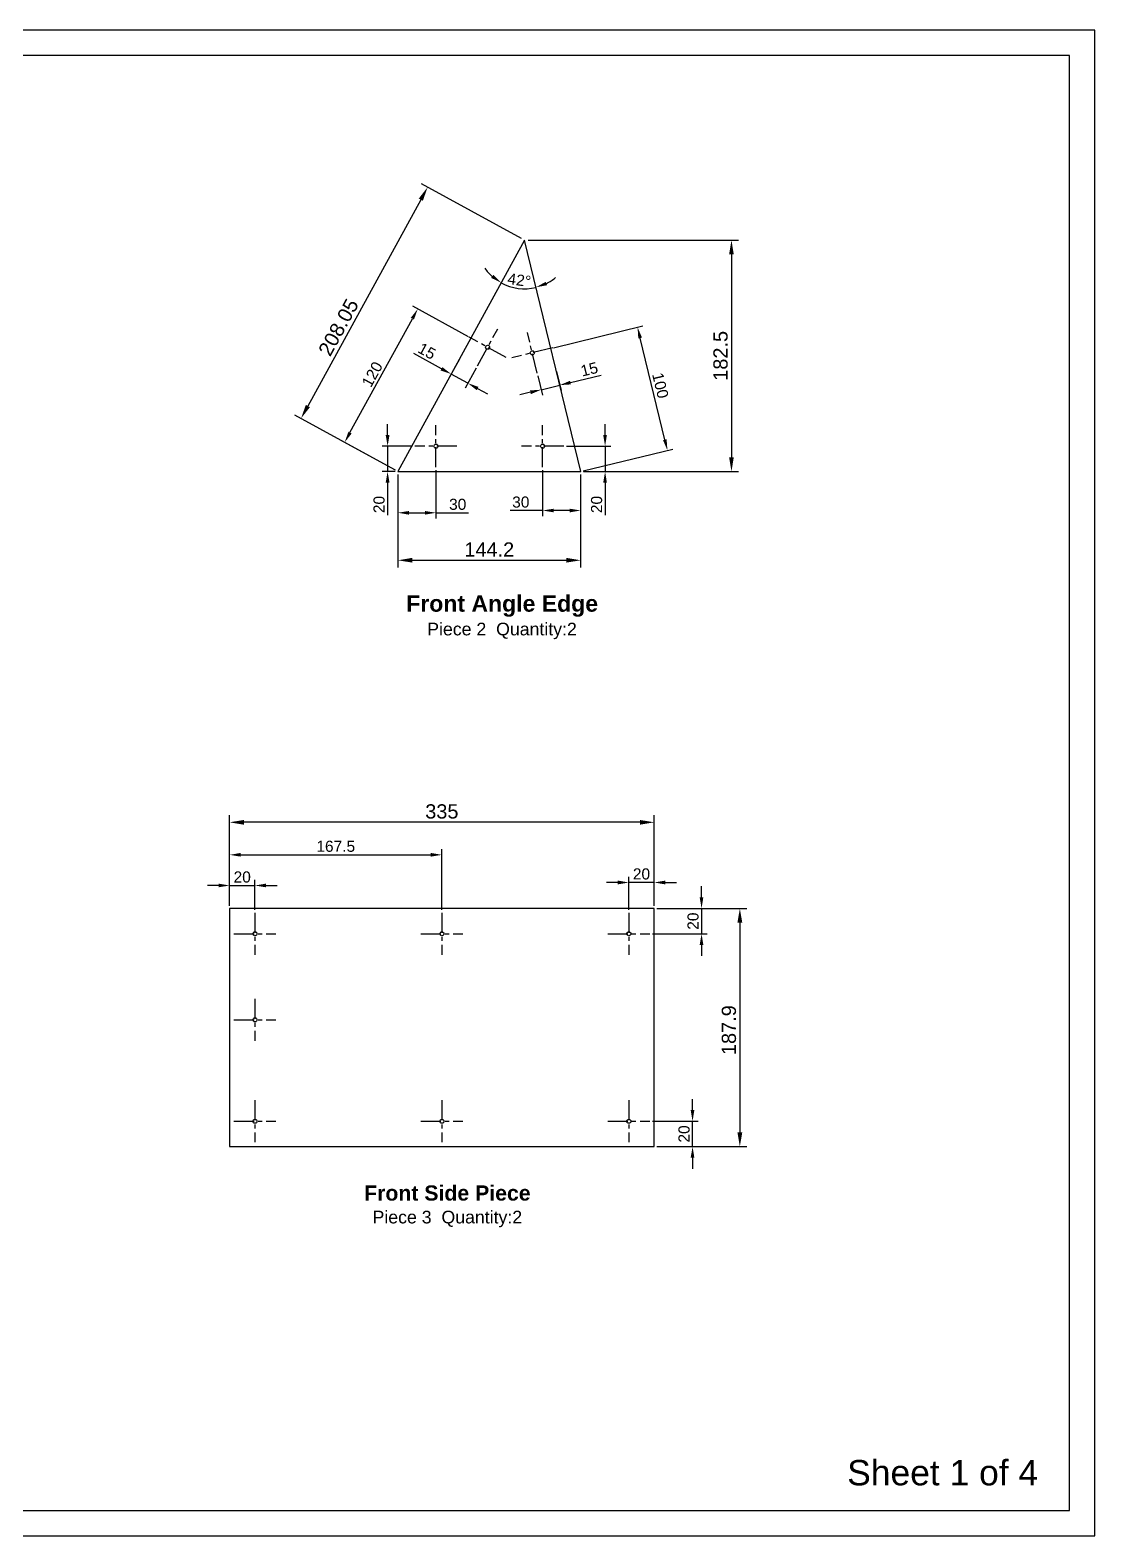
# Model space of a CAD drawing. Header units: millimetres. Extents: x 223 to 6376, y 897 to 5853.
# Drawn here: x 3577 to 4417, y 2268 to 3456 of the extents above; entities that cross this region are included whole.
import ezdxf

# ---------------------------------------------------------------- set-up
doc = ezdxf.new("R2010")
doc.units = ezdxf.units.MM
doc.header["$LTSCALE"] = 0.5
doc.linetypes.add('CENTER', pattern=[50.8, 31.75, -6.35, 6.35, -6.35])
for name, color, linetype in [('Centre', 6, 'CENTER'), ('Dim', 5, 'Continuous'), ('Title', 7, 'Continuous')]:
    doc.layers.add(name, color=color, linetype=linetype)
doc.styles.get("Standard").update_dxf_attribs({"font": 'arial.ttf'})
doc.dimstyles.new('ISO-25', dxfattribs={"dimtxt": 2.5, "dimasz": 2.5, "dimexe": 1.25, "dimexo": 0.625, "dimtad": 1, "dimtxsty": 'Standard', "dimcen": 2.5, "dimadec": 0, "dimazin": 0, "dimtfac": 1, "dimtmove": 0, "dimatfit": 3, "dimfxl": 1, "dimarcsym": 0})

# ---------------------------------------------------------------- blocks, each defined once
blk = doc.blocks.new('*D161')
at = {"layer": 'Defpoints', "color": 0, "transparency": 16777216}
for p in [(3967.4, 3290.6), (4011.7, 3108.1), (4130.7, 3108.1)]:
    blk.add_point(p, dxfattribs=at)
at = {"layer": 'Dim', "color": 0, "lineweight": -2, "transparency": 16777216}
for p, q in [((3970.2, 3290.6), (4136.3, 3290.6)), ((4130.7, 3279.4), (4130.7, 3119.4)), ((4014.5, 3108.1), (4136.3, 3108.1))]:
    blk.add_line(p, q, dxfattribs=at)
at = {"layer": 'Dim', "color": 0, "transparency": 16777216}
for points in [[(4128.8, 3279.4), (4132.5, 3279.4), (4130.7, 3290.6)], [(4128.8, 3119.4), (4132.5, 3119.4), (4130.7, 3108.1)]]:
    blk.add_solid(points, dxfattribs=at)
at = {"layer": 'Dim', "color": 0, "transparency": 16777216, "insert": (4122.1, 3199.4), "char_height": 11.25, "attachment_point": 5, "rotation": 90}
blk.add_mtext('182.5', dxfattribs=at)
blk = doc.blocks.new('*D162')
at = {"layer": 'Defpoints', "color": 0, "transparency": 16777216}
for p in [(3867.5, 3108.1), (4011.7, 3108.1), (4011.7, 3038.1)]:
    blk.add_point(p, dxfattribs=at)
at = {"layer": 'Dim', "color": 0, "lineweight": -2, "transparency": 16777216}
for p, q in [((3867.5, 3105.3), (3867.5, 3032.5)), ((4011.7, 3105.3), (4011.7, 3032.5)), ((3878.8, 3038.1), (4000.5, 3038.1))]:
    blk.add_line(p, q, dxfattribs=at)
at = {"layer": 'Dim', "color": 0, "transparency": 16777216}
for points in [[(3878.8, 3040), (3878.8, 3036.3), (3867.5, 3038.1)], [(4000.5, 3040), (4000.5, 3036.3), (4011.7, 3038.1)]]:
    blk.add_solid(points, dxfattribs=at)
at = {"layer": 'Dim', "color": 0, "transparency": 16777216, "insert": (3939.6, 3046.6), "char_height": 11.25, "attachment_point": 5}
blk.add_mtext('144.2', dxfattribs=at)
blk = doc.blocks.new('*D163')
at = {"layer": 'Defpoints', "color": 0, "transparency": 16777216}
for p in [(3967.4, 3290.6), (3791.1, 3150), (3867.5, 3108.1)]:
    blk.add_point(p, dxfattribs=at)
at = {"layer": 'Dim', "color": 0, "lineweight": -2, "transparency": 16777216}
for p, q in [((3965, 3292), (3886.1, 3335.2)), ((3885.6, 3322.6), (3796.5, 3159.8)), ((3865.1, 3109.5), (3786.2, 3152.7))]:
    blk.add_line(p, q, dxfattribs=at)
at = {"layer": 'Dim', "color": 0, "transparency": 16777216}
for points in [[(3884, 3323.5), (3887.2, 3321.7), (3891, 3332.5)], [(3794.9, 3160.7), (3798.1, 3158.9), (3791.1, 3150)]]:
    blk.add_solid(points, dxfattribs=at)
at = {"layer": 'Dim', "color": 0, "transparency": 16777216, "insert": (3820.7, 3221.9), "char_height": 11.25, "attachment_point": 5, "rotation": 61.3038}
blk.add_mtext('208.05', dxfattribs=at)
blk = doc.blocks.new('*D164')
at = {"layer": 'Defpoints', "color": 0, "transparency": 16777216}
for p in [(3883.2, 3236.4), (3925.1, 3213.4), (3867.5, 3108.1)]:
    blk.add_point(p, dxfattribs=at)
at = {"layer": 'Dim', "color": 0, "lineweight": -2, "transparency": 16777216}
for p, q in [((3923.2, 3214.4), (3879.3, 3238.5)), ((3829.7, 3138.8), (3879, 3228.7)), ((3865.6, 3109.2), (3821.7, 3133.2))]:
    blk.add_line(p, q, dxfattribs=at)
at = {"layer": 'Dim', "color": 0, "transparency": 16777216}
for points in [[(3877.7, 3229.4), (3880.2, 3228), (3883.2, 3236.4)], [(3828.5, 3139.5), (3831, 3138.1), (3825.5, 3131.1)]]:
    blk.add_solid(points, dxfattribs=at)
at = {"layer": 'Dim', "color": 0, "transparency": 16777216, "insert": (3847.3, 3184.8), "char_height": 8.75, "attachment_point": 5, "rotation": 61.3038}
blk.add_mtext('120', dxfattribs=at)
blk = doc.blocks.new('*D165')
at = {"layer": 'Defpoints', "color": 0, "transparency": 16777216}
for p in [(4056.6, 3221.9), (3988.1, 3205.3), (4011.7, 3108.1)]:
    blk.add_point(p, dxfattribs=at)
at = {"layer": 'Dim', "color": 0, "lineweight": -2, "transparency": 16777216}
for p, q in [((3990.3, 3205.8), (4060.8, 3223)), ((4078.1, 3133.2), (4058.6, 3213.4)), ((4013.8, 3108.6), (4084.4, 3125.8))]:
    blk.add_line(p, q, dxfattribs=at)
at = {"layer": 'Dim', "color": 0, "transparency": 16777216}
for points in [[(4060.1, 3213.8), (4057.2, 3213.1), (4056.6, 3221.9)], [(4079.5, 3133.6), (4076.7, 3132.9), (4080.2, 3124.7)]]:
    blk.add_solid(points, dxfattribs=at)
at = {"layer": 'Dim', "color": 0, "transparency": 16777216, "insert": (4074.6, 3176), "char_height": 8.75, "attachment_point": 5, "rotation": 283.6441}
blk.add_mtext('100', dxfattribs=at)
blk = doc.blocks.new('*D166')
at = {"layer": 'Defpoints', "color": 0, "transparency": 16777216}
for p in [(3967.4, 3290.6), (3967.4, 3290.6), (3957.8, 3253.6), (3867.5, 3108.1), (4011.7, 3108.1)]:
    blk.add_point(p, dxfattribs=at)
at = {"layer": 'Dim', "color": 0, "lineweight": -2, "transparency": 16777216}
for start, end in [(215.034, 228.1689), (241.3038, 283.6441), (296.779, 309.9139)]:
    blk.add_arc((3967.4, 3290.6), 38.3, start, end, dxfattribs=at)
at = {"layer": 'Dim', "color": 0, "transparency": 16777216}
for points in [[(3942.8, 3263.3), (3941.1, 3260.9), (3949.1, 3257.1)], [(3985.2, 3255.1), (3984.2, 3257.8), (3976.4, 3253.5)]]:
    blk.add_solid(points, dxfattribs=at)
at = {"layer": 'Dim', "color": 0, "transparency": 16777216, "insert": (3963.3, 3259.2), "char_height": 8.75, "attachment_point": 5, "rotation": 352.4739}
blk.add_mtext('42°', dxfattribs=at)
blk = doc.blocks.new('*D167')
at = {"layer": 'Defpoints', "color": 0, "transparency": 16777216}
for p in [(3867.5, 3108.1), (3897.5, 3111.5), (3897.5, 3075.6)]:
    blk.add_point(p, dxfattribs=at)
at = {"layer": 'Dim', "color": 0, "lineweight": -2, "transparency": 16777216}
for p, q in [((3867.5, 3105.9), (3867.5, 3071.2)), ((3897.5, 3109.3), (3897.5, 3071.2)), ((3876.3, 3075.6), (3888.8, 3075.6)), ((3897.5, 3075.6), (3923.1, 3075.6))]:
    blk.add_line(p, q, dxfattribs=at)
at = {"layer": 'Dim', "color": 0, "transparency": 16777216}
for points in [[(3876.3, 3077), (3876.3, 3074.1), (3867.5, 3075.6)], [(3888.8, 3077), (3888.8, 3074.1), (3897.5, 3075.6)]]:
    blk.add_solid(points, dxfattribs=at)
at = {"layer": 'Dim', "color": 0, "transparency": 16777216, "insert": (3914.7, 3082.2), "char_height": 8.75, "attachment_point": 5}
blk.add_mtext('30', dxfattribs=at)
blk = doc.blocks.new('*D168')
at = {"layer": 'Defpoints', "color": 0, "transparency": 16777216}
for p in [(3981.7, 3111.5), (4011.7, 3108.1), (3981.7, 3077.4)]:
    blk.add_point(p, dxfattribs=at)
at = {"layer": 'Dim', "color": 0, "lineweight": -2, "transparency": 16777216}
for p, q in [((3981.7, 3109.3), (3981.7, 3073)), ((4011.7, 3105.9), (4011.7, 3073)), ((3981.7, 3077.4), (3956.1, 3077.4)), ((4003, 3077.4), (3990.5, 3077.4))]:
    blk.add_line(p, q, dxfattribs=at)
at = {"layer": 'Dim', "color": 0, "transparency": 16777216}
for points in [[(3990.5, 3078.8), (3990.5, 3075.9), (3981.7, 3077.4)], [(4003, 3078.8), (4003, 3075.9), (4011.7, 3077.4)]]:
    blk.add_solid(points, dxfattribs=at)
at = {"layer": 'Dim', "color": 0, "transparency": 16777216, "insert": (3964.5, 3084), "char_height": 8.75, "attachment_point": 5}
blk.add_mtext('30', dxfattribs=at)
blk = doc.blocks.new('*D169')
at = {"layer": 'Defpoints', "color": 0, "transparency": 16777216}
for p in [(3859.4, 3128.1), (3880.9, 3128.1), (3867.5, 3108.1)]:
    blk.add_point(p, dxfattribs=at)
at = {"layer": 'Dim', "color": 0, "lineweight": -2, "transparency": 16777216}
for p, q in [((3859.4, 3136.9), (3859.4, 3145.6)), ((3878.7, 3128.1), (3855, 3128.1)), ((3859.4, 3128.1), (3859.4, 3108.1)), ((3865.3, 3108.1), (3855, 3108.1)), ((3859.4, 3099.4), (3859.4, 3073.6))]:
    blk.add_line(p, q, dxfattribs=at)
at = {"layer": 'Dim', "color": 0, "transparency": 16777216}
for points in [[(3857.9, 3136.9), (3860.9, 3136.9), (3859.4, 3128.1)], [(3857.9, 3099.4), (3860.9, 3099.4), (3859.4, 3108.1)]]:
    blk.add_solid(points, dxfattribs=at)
at = {"layer": 'Dim', "color": 0, "transparency": 16777216, "insert": (3852.7, 3082.1), "char_height": 8.75, "attachment_point": 5, "rotation": 90}
blk.add_mtext('20', dxfattribs=at)
blk = doc.blocks.new('*D170')
at = {"layer": 'Defpoints', "color": 0, "transparency": 16777216}
for p in [(3998.3, 3128.1), (4031, 3128.1), (4011.7, 3108.1)]:
    blk.add_point(p, dxfattribs=at)
at = {"layer": 'Dim', "color": 0, "lineweight": -2, "transparency": 16777216}
for p, q in [((4031, 3136.9), (4031, 3145.6)), ((4000.5, 3128.1), (4035.4, 3128.1)), ((4031, 3128.1), (4031, 3108.1)), ((4013.9, 3108.1), (4035.4, 3108.1)), ((4031, 3099.4), (4031, 3073.6))]:
    blk.add_line(p, q, dxfattribs=at)
at = {"layer": 'Dim', "color": 0, "transparency": 16777216}
for points in [[(4029.5, 3136.9), (4032.4, 3136.9), (4031, 3128.1)], [(4029.5, 3099.4), (4032.4, 3099.4), (4031, 3108.1)]]:
    blk.add_solid(points, dxfattribs=at)
at = {"layer": 'Dim', "color": 0, "transparency": 16777216, "insert": (4024.3, 3082.1), "char_height": 8.75, "attachment_point": 5, "rotation": 90}
blk.add_mtext('20', dxfattribs=at)
blk = doc.blocks.new('*D179')
at = {"layer": 'Defpoints', "color": 0, "transparency": 16777216}
for p in [(4069.7, 2763.4), (4069.7, 2575.5), (4137.3, 2575.5)]:
    blk.add_point(p, dxfattribs=at)
at = {"layer": 'Dim', "color": 0, "lineweight": -2, "transparency": 16777216}
for p, q in [((4072.5, 2763.4), (4142.9, 2763.4)), ((4137.3, 2752.2), (4137.3, 2586.8)), ((4072.5, 2575.5), (4142.9, 2575.5))]:
    blk.add_line(p, q, dxfattribs=at)
at = {"layer": 'Dim', "color": 0, "transparency": 16777216}
for points in [[(4135.4, 2752.2), (4139.2, 2752.2), (4137.3, 2763.4)], [(4135.4, 2586.8), (4139.2, 2586.8), (4137.3, 2575.5)]]:
    blk.add_solid(points, dxfattribs=at)
at = {"layer": 'Dim', "color": 0, "transparency": 16777216, "insert": (4128.7, 2667.4), "char_height": 11.25, "attachment_point": 5, "rotation": 90}
blk.add_mtext('187.9', dxfattribs=at)
blk = doc.blocks.new('*D180')
at = {"layer": 'Defpoints', "color": 0, "transparency": 16777216}
for p in [(3734.7, 2831.4), (3734.7, 2763.4), (4069.7, 2763.4)]:
    blk.add_point(p, dxfattribs=at)
at = {"layer": 'Dim', "color": 0, "lineweight": -2, "transparency": 16777216}
for p, q in [((3734.7, 2766.2), (3734.7, 2837)), ((4058.5, 2831.4), (3746, 2831.4)), ((4069.7, 2766.2), (4069.7, 2837))]:
    blk.add_line(p, q, dxfattribs=at)
at = {"layer": 'Dim', "color": 0, "transparency": 16777216}
for points in [[(3746, 2833.2), (3746, 2829.5), (3734.7, 2831.4)], [(4058.5, 2833.2), (4058.5, 2829.5), (4069.7, 2831.4)]]:
    blk.add_solid(points, dxfattribs=at)
at = {"layer": 'Dim', "color": 0, "transparency": 16777216, "insert": (3902.2, 2839.9), "char_height": 11.25, "attachment_point": 5}
blk.add_mtext('335', dxfattribs=at)
blk = doc.blocks.new('*D181')
at = {"layer": 'Defpoints', "color": 0, "transparency": 16777216}
for p in [(3754.7, 2781.5), (3734.7, 2763.4), (3754.7, 2760)]:
    blk.add_point(p, dxfattribs=at)
at = {"layer": 'Dim', "color": 0, "lineweight": -2, "transparency": 16777216}
for p, q in [((3726, 2781.5), (3717.2, 2781.5)), ((3734.7, 2765.6), (3734.7, 2785.9)), ((3734.7, 2781.5), (3754.7, 2781.5)), ((3754.7, 2762.2), (3754.7, 2785.9)), ((3763.5, 2781.5), (3772.2, 2781.5))]:
    blk.add_line(p, q, dxfattribs=at)
at = {"layer": 'Dim', "color": 0, "transparency": 16777216}
for points in [[(3726, 2783), (3726, 2780.1), (3734.7, 2781.5)], [(3763.5, 2783), (3763.5, 2780.1), (3754.7, 2781.5)]]:
    blk.add_solid(points, dxfattribs=at)
at = {"layer": 'Dim', "color": 0, "transparency": 16777216, "insert": (3744.7, 2788.2), "char_height": 8.75, "attachment_point": 5}
blk.add_mtext('20', dxfattribs=at)
blk = doc.blocks.new('*D182')
at = {"layer": 'Defpoints', "color": 0, "transparency": 16777216}
for p in [(3902.2, 2805.7), (3734.7, 2763.4), (3902.2, 2760)]:
    blk.add_point(p, dxfattribs=at)
at = {"layer": 'Dim', "color": 0, "lineweight": -2, "transparency": 16777216}
for p, q in [((3734.7, 2765.6), (3734.7, 2810.1)), ((3743.5, 2805.7), (3893.5, 2805.7)), ((3902.2, 2762.2), (3902.2, 2810.1))]:
    blk.add_line(p, q, dxfattribs=at)
at = {"layer": 'Dim', "color": 0, "transparency": 16777216}
for points in [[(3743.5, 2807.2), (3743.5, 2804.3), (3734.7, 2805.7)], [(3893.5, 2807.2), (3893.5, 2804.3), (3902.2, 2805.7)]]:
    blk.add_solid(points, dxfattribs=at)
at = {"layer": 'Dim', "color": 0, "transparency": 16777216, "insert": (3818.5, 2812.4), "char_height": 8.75, "attachment_point": 5}
blk.add_mtext('167.5', dxfattribs=at)
blk = doc.blocks.new('*D183')
at = {"layer": 'Defpoints', "color": 0, "transparency": 16777216}
for p in [(4049.7, 2783.9), (4049.7, 2760), (4069.7, 2763.4)]:
    blk.add_point(p, dxfattribs=at)
at = {"layer": 'Dim', "color": 0, "lineweight": -2, "transparency": 16777216}
for p, q in [((4041, 2783.9), (4032.2, 2783.9)), ((4049.7, 2762.2), (4049.7, 2788.3)), ((4069.7, 2783.9), (4049.7, 2783.9)), ((4069.7, 2765.6), (4069.7, 2788.3)), ((4078.5, 2783.9), (4087.2, 2783.9))]:
    blk.add_line(p, q, dxfattribs=at)
at = {"layer": 'Dim', "color": 0, "transparency": 16777216}
for points in [[(4041, 2785.4), (4041, 2782.4), (4049.7, 2783.9)], [(4078.5, 2785.4), (4078.5, 2782.4), (4069.7, 2783.9)]]:
    blk.add_solid(points, dxfattribs=at)
at = {"layer": 'Dim', "color": 0, "transparency": 16777216, "insert": (4059.7, 2790.6), "char_height": 8.75, "attachment_point": 5}
blk.add_mtext('20', dxfattribs=at)
blk = doc.blocks.new('*D184')
at = {"layer": 'Defpoints', "color": 0, "transparency": 16777216}
for p in [(4069.7, 2763.4), (4066.3, 2743.4), (4107.1, 2743.4)]:
    blk.add_point(p, dxfattribs=at)
at = {"layer": 'Dim', "color": 0, "lineweight": -2, "transparency": 16777216}
for p, q in [((4107.1, 2772.2), (4107.1, 2780.9)), ((4071.9, 2763.4), (4111.5, 2763.4)), ((4107.1, 2763.4), (4107.1, 2743.4)), ((4068.5, 2743.4), (4111.5, 2743.4)), ((4107.1, 2734.7), (4107.1, 2725.9))]:
    blk.add_line(p, q, dxfattribs=at)
at = {"layer": 'Dim', "color": 0, "transparency": 16777216}
for points in [[(4105.6, 2772.2), (4108.5, 2772.2), (4107.1, 2763.4)], [(4105.6, 2734.7), (4108.5, 2734.7), (4107.1, 2743.4)]]:
    blk.add_solid(points, dxfattribs=at)
at = {"layer": 'Dim', "color": 0, "transparency": 16777216, "insert": (4100.4, 2753.4), "char_height": 8.75, "attachment_point": 5, "rotation": 90}
blk.add_mtext('20', dxfattribs=at)
blk = doc.blocks.new('*D185')
at = {"layer": 'Defpoints', "color": 0, "transparency": 16777216}
for p in [(4066.3, 2595.5), (4100, 2595.5), (4069.7, 2575.5)]:
    blk.add_point(p, dxfattribs=at)
at = {"layer": 'Dim', "color": 0, "lineweight": -2, "transparency": 16777216}
for p, q in [((4100, 2604.3), (4100, 2613)), ((4068.5, 2595.5), (4104.4, 2595.5)), ((4100, 2575.5), (4100, 2595.5)), ((4071.9, 2575.5), (4104.4, 2575.5)), ((4100, 2566.8), (4100, 2558))]:
    blk.add_line(p, q, dxfattribs=at)
at = {"layer": 'Dim', "color": 0, "transparency": 16777216}
for points in [[(4098.5, 2604.3), (4101.4, 2604.3), (4100, 2595.5)], [(4098.5, 2566.8), (4101.4, 2566.8), (4100, 2575.5)]]:
    blk.add_solid(points, dxfattribs=at)
at = {"layer": 'Dim', "color": 0, "transparency": 16777216, "insert": (4093.3, 2585.5), "char_height": 8.75, "attachment_point": 5, "rotation": 90}
blk.add_mtext('20', dxfattribs=at)
blk = doc.blocks.new('*D287')
at = {"layer": 'Defpoints', "color": 0, "transparency": 16777216}
for p in [(3917.2, 3198.8), (3909.6, 3185), (3930.3, 3191.6)]:
    blk.add_point(p, dxfattribs=at)
at = {"layer": 'Dim', "color": 0, "lineweight": -2, "transparency": 16777216}
for p, q in [((3901.9, 3189.2), (3880.1, 3201.2)), ((3916.1, 3196.9), (3907.5, 3181.2)), ((3922.8, 3177.8), (3909.6, 3185)), ((3929.3, 3189.7), (3920.7, 3174)), ((3930.4, 3173.6), (3938.1, 3169.4))]:
    blk.add_line(p, q, dxfattribs=at)
at = {"layer": 'Dim', "color": 0, "transparency": 16777216}
for points in [[(3902.6, 3190.5), (3901.2, 3187.9), (3909.6, 3185)], [(3931.1, 3174.9), (3929.7, 3172.3), (3922.8, 3177.8)]]:
    blk.add_solid(points, dxfattribs=at)
at = {"layer": 'Dim', "color": 0, "transparency": 16777216, "insert": (3890.4, 3203.1), "char_height": 8.75, "attachment_point": 5, "rotation": 331.3038}
blk.add_mtext('15', dxfattribs=at)
blk = doc.blocks.new('*D288')
at = {"layer": 'Defpoints', "color": 0, "transparency": 16777216}
for p in [(3977.5, 3185.6), (3992.1, 3189.2), (3995.2, 3176.3)]:
    blk.add_point(p, dxfattribs=at)
at = {"layer": 'Dim', "color": 0, "lineweight": -2, "transparency": 16777216}
for p, q in [((3992.6, 3187.1), (3996.2, 3172)), ((4003.7, 3178.3), (4027.9, 3184.2)), ((3978, 3183.5), (3981.6, 3168.5)), ((3980.6, 3172.7), (3995.2, 3176.3)), ((3972.1, 3170.7), (3963.6, 3168.6))]:
    blk.add_line(p, q, dxfattribs=at)
at = {"layer": 'Dim', "color": 0, "transparency": 16777216}
for points in [[(3971.8, 3172.1), (3972.4, 3169.2), (3980.6, 3172.7)], [(4003.3, 3179.7), (4004, 3176.9), (3995.2, 3176.3)]]:
    blk.add_solid(points, dxfattribs=at)
at = {"layer": 'Dim', "color": 0, "transparency": 16777216, "insert": (4018.5, 3188.8), "char_height": 8.75, "attachment_point": 5, "rotation": 13.6441}
blk.add_mtext('15', dxfattribs=at)

msp = doc.modelspace()

# ---------------------------------------------------------------- linework, layer by layer
for p, q in [((3967.423, 3290.629), (3867.523, 3108.129)), ((4011.723, 3108.129), (3967.423, 3290.629)), ((3867.523, 3108.129), (4011.723, 3108.129)), ((3734.737, 2763.433), (3734.737, 2575.533)), ((4069.737, 2763.433), (3734.737, 2763.433)), ((4069.737, 2575.533), (4069.737, 2763.433)), ((3734.737, 2575.533), (4069.737, 2575.533))]:
    msp.add_line(p, q)
for centre in [(3938.301, 3206.188), (3973.558, 3201.769), (3897.523, 3128.129), (3981.723, 3128.129), (3754.737, 2743.433), (3902.237, 2743.433), (4049.737, 2743.433), (3754.737, 2675.533), (3754.737, 2595.533), (3902.237, 2595.533), (4049.737, 2595.533)]:
    msp.add_circle(centre, 1.6)
at = {"layer": 'Centre'}
for p, q in [((3930.33, 3191.627), (3946.271, 3220.75)), ((3952.862, 3198.218), (3923.74, 3214.159)), ((3977.473, 3185.638), (3969.642, 3217.901)), ((3989.689, 3205.685), (3957.426, 3197.853)), ((3897.523, 3111.529), (3897.523, 3144.729)), ((3981.723, 3111.529), (3981.723, 3144.729)), ((3914.123, 3128.129), (3880.923, 3128.129)), ((3998.323, 3128.129), (3965.123, 3128.129)), ((3754.737, 2760.033), (3754.737, 2726.833)), ((3902.237, 2760.033), (3902.237, 2726.833)), ((4049.737, 2760.033), (4049.737, 2726.833)), ((3738.137, 2743.433), (3771.337, 2743.433)), ((3885.637, 2743.433), (3918.837, 2743.433)), ((4033.137, 2743.433), (4066.337, 2743.433)), ((3754.737, 2692.133), (3754.737, 2658.933)), ((3738.137, 2675.533), (3771.337, 2675.533)), ((3754.737, 2612.133), (3754.737, 2578.933)), ((3902.237, 2612.133), (3902.237, 2578.933)), ((4049.737, 2612.133), (4049.737, 2578.933)), ((3738.137, 2595.533), (3771.337, 2595.533)), ((3885.637, 2595.533), (3918.837, 2595.533)), ((4033.137, 2595.533), (4066.337, 2595.533))]:
    msp.add_line(p, q, dxfattribs=at)
at = {"layer": 'Dim'}
for points in [[(2737.382, 2268.389), (4417.382, 2268.389), (4417.382, 3456.389), (2737.382, 3456.389)], [(2757.382, 2288.389), (4397.382, 2288.389), (4397.382, 3436.389), (2757.382, 3436.389)]]:
    msp.add_lwpolyline(points, close=True, dxfattribs=at)

# ---------------------------------------------------------------- texts
at = {"layer": 'Dim', "insert": (4221.963, 2328.262), "char_height": 20, "attachment_point": 1}
msp.add_mtext_dynamic_manual_height_columns('Sheet 1 of 4', width=361.06512, gutter_width=12.5, heights=[0], dxfattribs=at)
at = {"layer": 'Title', "char_height": 10, "attachment_point": 1}
for s, width, gutter_width, heights, insert in [('\\pi3.4093;{\\fArial|b1|i0|c0|p34;\\H1.3x;Front Angle Edge}\\P\\pi19.96;Piece 2  Quantity:2', 156.14129, 12.5, [45.62], (3870.694, 3010.532)), ('\\pi20.757;{\\fArial|b1|i0|c0|p34;\\H1.2x;Front Side Piece}\\P\\pi27.395;Piece 3  Quantity:2\\P', 171.01001, 0, [56.96], (3820.132, 2544.917))]:
    msp.add_mtext_dynamic_manual_height_columns(s, width=width, gutter_width=gutter_width, heights=heights, dxfattribs=dict(at, insert=insert))

# ---------------------------------------------------------------- dimensions: what is measured, and where the dimension line sits
at = {"layer": 'Dim'}
for base, p1, p2, angle, override, picture, middle, dimtype in [((3791.102, 3149.962), (3967.423, 3290.629), (3867.523, 3108.129), 241.303824, {"dimscale": 4.5, "dimdsep": 46}, '*D163', (3828.214, 3217.76), 161), ((4130.671, 3108.129), (3967.423, 3290.629), (4011.723, 3108.129), 90, {"dimscale": 4.5, "dimdsep": 46}, '*D161', (4130.671, 3199.379), 160), ((3883.166, 3236.369), (3867.523, 3108.129), (3925.143, 3213.391), 61.303824, {"dimscale": 3.5, "dimdsep": 46}, '*D164', (3853.184, 3181.597), 161), ((4056.583, 3221.923), (4011.723, 3108.129), (3988.134, 3205.307), 103.644066, {"dimscale": 3.5, "dimdsep": 46}, '*D165', (4068.102, 3174.469), 161), ((3859.403, 3128.129), (3867.523, 3108.129), (3880.923, 3128.129), 90, {"dimscale": 3.5, "dimdsep": 46}, '*D169', (3859.403, 3082.115), 160), ((4030.991, 3128.129), (4011.723, 3108.129), (3998.323, 3128.129), 90, {"dimscale": 3.5, "dimdsep": 46}, '*D170', (4030.991, 3082.115), 160), ((4137.304, 2575.533), (4069.737, 2763.433), (4069.737, 2575.533), 270, {"dimscale": 4.5, "dimdsep": 46}, '*D179', (4137.304, 2667.392), 160)]:
    dim = msp.add_linear_dim(base=base, p1=p1, p2=p2, angle=angle, dimstyle='ISO-25', override=override, dxfattribs=at)
    dim.commit()
    dim.dimension.update_dxf_attribs({"geometry": picture, "text_midpoint": middle, "dimtype": dimtype})
dim = msp.add_angular_dim_2l(base=(3957.792, 3253.61), line1=((4011.723, 3108.129), (3967.423, 3290.629)), line2=((3967.423, 3290.629), (3867.523, 3108.129)), dimstyle='ISO-25', override={"dimscale": 3.5, "dimdsep": 46}, dxfattribs=at)
dim.commit()
dim.dimension.update_dxf_attribs({"geometry": '*D166', "text_midpoint": (3963.275, 3259.231)})
for p1, p2, distance, picture, middle in [((3930.33, 3191.627), (3917.172, 3198.83), 15.74, '*D287', (3890.376, 3203.141)), ((3977.473, 3185.638), (3992.05, 3189.176), -13.288, '*D288', (4018.469, 3188.763))]:
    dim = msp.add_aligned_dim(p1=p1, p2=p2, distance=distance, dimstyle='ISO-25', override={"dimscale": 3.5, "dimdsep": 46}, dxfattribs=at)
    dim.commit()
    dim.dimension.update_dxf_attribs({"geometry": picture, "text_midpoint": middle})
for base, p1, p2, override, picture, middle in [((3897.523, 3075.571), (3867.523, 3108.129), (3897.523, 3111.529), {"dimscale": 3.5, "dimdsep": 46}, '*D167', (3914.71, 3075.571)), ((4011.723, 3038.15), (3867.523, 3108.129), (4011.723, 3108.129), {"dimscale": 4.5, "dimdsep": 46}, '*D162', (3939.623, 3038.15)), ((3981.723, 3077.353), (4011.723, 3108.129), (3981.723, 3111.529), {"dimscale": 3.5, "dimdsep": 46}, '*D168', (3964.537, 3077.353)), ((3734.737, 2831.373), (4069.737, 2763.433), (3734.737, 2763.433), {"dimscale": 4.5, "dimdsep": 46}, '*D180', (3902.237, 2831.373)), ((3902.237, 2805.71), (3734.737, 2763.433), (3902.237, 2760.033), {"dimscale": 3.5, "dimdsep": 46}, '*D182', (3818.487, 2805.71)), ((3754.737, 2781.539), (3734.737, 2763.433), (3754.737, 2760.033), {"dimscale": 3.5, "dimdsep": 46}, '*D181', (3744.737, 2781.539)), ((4049.737, 2783.906), (4069.737, 2763.433), (4049.737, 2760.033), {"dimscale": 3.5, "dimdsep": 46}, '*D183', (4059.737, 2783.906))]:
    dim = msp.add_linear_dim(base=base, p1=p1, p2=p2, dimstyle='ISO-25', override=override, dxfattribs=at)
    dim.commit()
    dim.dimension.update_dxf_attribs({"geometry": picture, "text_midpoint": middle, "dimtype": 160})
for base, p1, p2, picture, middle in [((4107.088, 2743.433), (4069.737, 2763.433), (4066.337, 2743.433), '*D184', (4100.433, 2753.433)), ((4099.979, 2595.533), (4069.737, 2575.533), (4066.337, 2595.533), '*D185', (4093.324, 2585.533))]:
    dim = msp.add_linear_dim(base=base, p1=p1, p2=p2, angle=90, dimstyle='ISO-25', override={"dimscale": 3.5, "dimdsep": 46}, dxfattribs=at)
    dim.commit()
    dim.dimension.update_dxf_attribs({"geometry": picture, "text_midpoint": middle})

doc.saveas('drawing.dxf')
